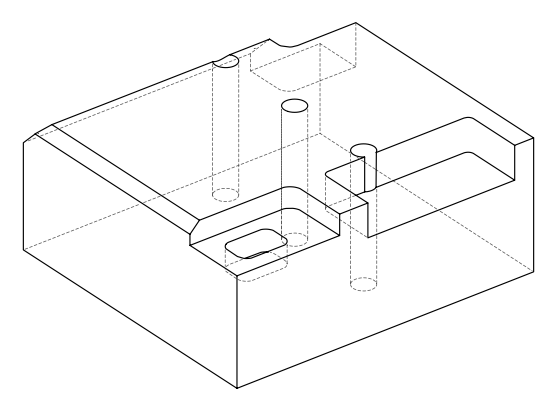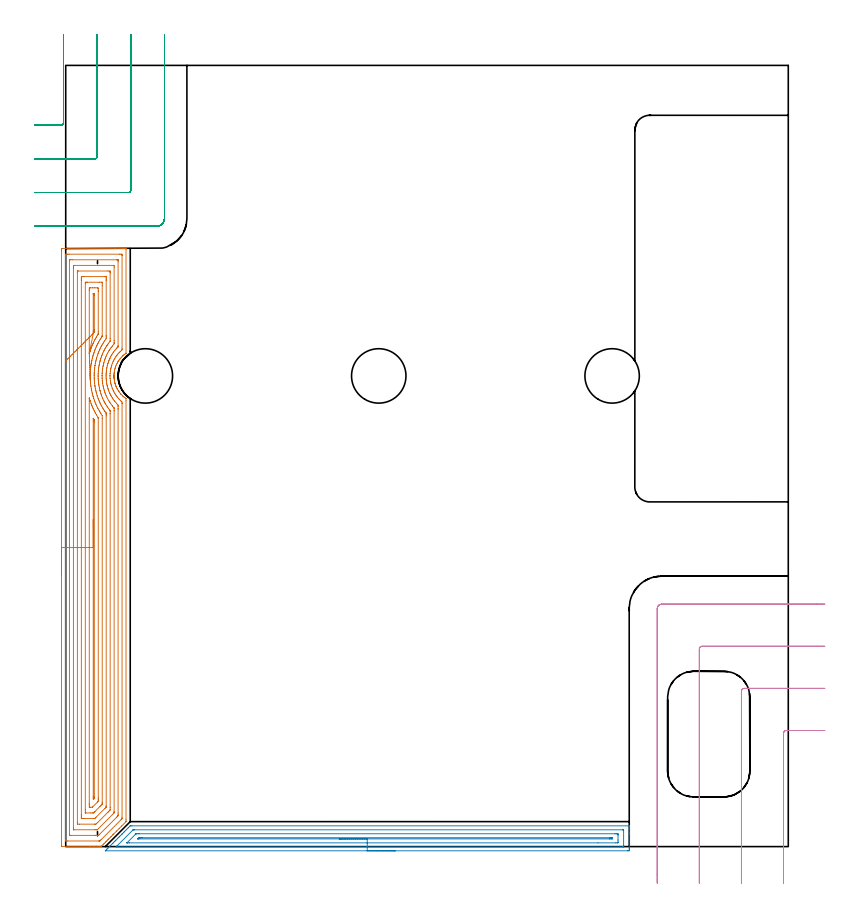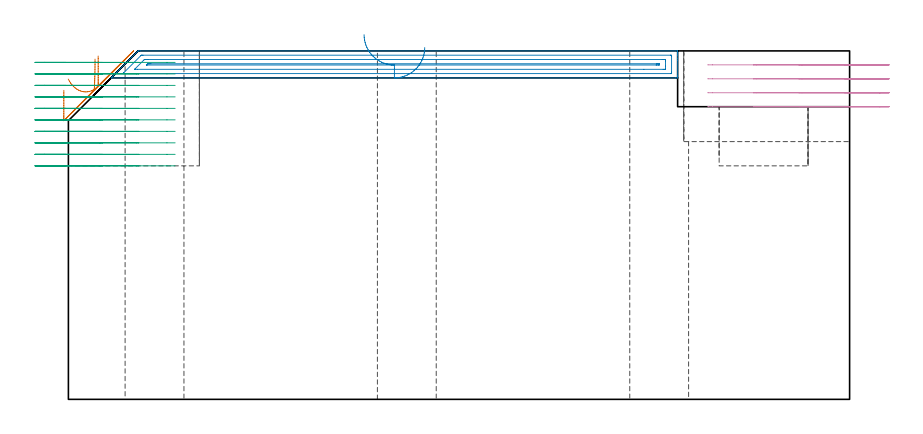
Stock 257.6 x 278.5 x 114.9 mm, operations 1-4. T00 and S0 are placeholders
(PLAN: 21 operations, 17 tool changes, 92.1 min)
(1 AREA_MILL | FG_CHAMFER_SURFACE | UGT0205_001 | 15.37 min | 58552 mm3)
(2 AREA_MILL_1 | FG_CHAMFER_SURFACE_1 | UGT0205_001 | 6.01 min | 7377 mm3)
(3 MILL_CORNER_NOTCH_RECTANGULAR | CORNER_NOTCH_RECTANGULAR | NXT0201_012 | Follow Part, ap 4, ae 75% | 7.19 min | 103836 mm3)
(4 MILL_CORNER_NOTCH_RECTANGULAR_1 | CORNER_NOTCH_RECTANGULAR_1 | UGT0201_094 | Follow Part, ap 5, ae 75% | 4.03 min | 99841 mm3)
(5 MILL_OPEN_POCKET | POCKET_OPEN | NXT0201_013 | Follow Part, ap 2.5, ae 75% | 53.07 min | 225040 mm3)
(6 MILL_RECTANGULAR_POCKET | POCKET_RECTANGULAR_STRAIGHT | NXT0201_012 | Follow Part, ap 4, ae 75% | 1.64 min | 24151 mm3)
(7 SPOT_DRILL | STEP1HOLE | NXT0321_9005460120000 | 0.05 min | 180 mm3)
(8 SPOT_DRILL_1 | STEP1HOLE_1 | NXT0321_9005460120000 | 0.05 min | 180 mm3)
(9 SPOT_DRILL_2 | STEP1HOLE_2 | NXT0321_9005460120000 | 0.05 min | 171 mm3)
(10 DRILL_BLIND_HOLE_INTO_CENTER | STEP1HOLE | NXT0301_022 | 0.04 min | 111 mm3)
(11 GUN_DRILL_THROUGH_HOLE | STEP1HOLE | UGT0307_001 | 0.52 min | 2093 mm3)
(12 SPADE_DRILL_TO_ENLARGE_THROUGH_HOLE | STEP1HOLE | UGT0306_003 | 0.49 min | 11699 mm3)
(13 DRILL_TO_ENLARGE_THROUGH_HOLE | STEP1HOLE | UGT0301_261 | 0.5 min | 19777 mm3)
(14 DRILL_BLIND_HOLE_INTO_CENTER_1 | STEP1HOLE_1 | NXT0301_022 | 0.04 min | 90 mm3)
(15 GUN_DRILL_THROUGH_HOLE_1 | STEP1HOLE_1 | UGT0307_001 | 0.52 min | 2107 mm3)
(16 SPADE_DRILL_TO_ENLARGE_THROUGH_HOLE_1 | STEP1HOLE_1 | UGT0306_003 | 0.49 min | 11688 mm3)
(17 DRILL_TO_ENLARGE_THROUGH_HOLE_1 | STEP1HOLE_1 | UGT0301_261 | 0.5 min | 19859 mm3)
(18 DRILL_BLIND_HOLE_INTO_CENTER_2 | STEP1HOLE_2 | NXT0301_022 | 0.04 min | 89 mm3)
(19 GUN_DRILL_THROUGH_HOLE_2 | STEP1HOLE_2 | UGT0307_001 | 0.52 min | 2107 mm3)
(20 SPADE_DRILL_TO_ENLARGE_THROUGH_HOLE_2 | STEP1HOLE_2 | UGT0306_003 | 0.49 min | 11697 mm3)
(21 DRILL_TO_ENLARGE_THROUGH_HOLE_2 | STEP1HOLE_2 | UGT0301_261 | 0.5 min | 19523 mm3)
(TOOL UGT0205_001 | Chamfer Mill 20 x 3 x 45 deg. | D20 FL50 Z2)
(TOOL NXT0201_012 | ENDMILL 16mm [2P460-1600-NA 1630] | D16 FL38 Z6)
(TOOL UGT0201_094 | End mill 20 mm | D20 FL38 Z4)
(TOOL NXT0201_013 | ENDMILL 10mm | D10 FL30 Z4)
(TOOL NXT0321_9005460120000 | NC Spot Drill, 142deg, 12mm, Carbide, Uncoated | D12 PA142 FL30 Z2)
(TOOL NXT0301_022 | Carbide Drill 5.1mm [860.1-0510-015A1-MM 2214] | D5.1 PA140 FL28 Z2)
(TOOL UGT0307_001 | Gun Drill 5 mm | D5 PA130 FL24 Z1)
(TOOL UGT0306_003 | Spade Drill 12.5mm | D12.5 PA132 FL10 Z2)
(TOOL UGT0301_261 | Twist Drill 19.4 mm | D19.4 PA118 FL140 Z2)
(OP 1 AREA_MILL)
G17 G21 G94 G90
T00 M6
G54
G17 G0 G90 X-1.5 Y96.6 S1061 M3
G43 Z124.9 H0
Z101.9
G94 G1 Y96.638 Z101.029 F250.
Y96.752 Z100.164
Y96.941 Z99.312
Y97.203 Z98.48
Y97.537 Z97.674
Y97.94 Z96.9
Y98.408 Z96.164
Y98.94 Z95.472
Y99.529 Z94.829
Y100.172 Z94.24
Y100.864 Z93.709
Y101.6 Z93.24
Y102.374 Z92.837
Y103.18 Z92.503
Y104.012 Z92.241
Y104.864 Z92.052
Y105.728 Z91.938
Y106.6 Z91.9
Y212.569
X-1.496 Y212.994 Z91.902
X-1.492 Y213.19 Z91.906
X-1.293 Y213.2 Z92.105
X17.762 Z111.158
X20.15 Z113.545
X20.875 Z114.274
X21.116 Z114.516
X21.49 Y213.194 Z114.881
X21.497 Y213.192 Z114.888
X21.5 Y213.016 Z114.9
Y175.905
X21.496 Y175.861 Z114.894
X21.494 Y175.853 Z114.892
X21.102 Y175.568 Z114.501
X20.962 Y175.458 Z114.361
X20.729 Y175.274 Z114.126
X20.591 Y175.154 Z113.986
X20.423 Y175.011 Z113.821
X20.356 Y174.953 Z113.755
X19.85 Y174.45 Z113.247
X19.496 Y174.059 Z112.895
X19.267 Y173.772 Z112.664
X19.229 Y173.724 Z112.626
X18.971 Y173.38 Z112.369
X18.824 Y173.166 Z112.222
X18.584 Y172.775 Z111.981
X18.552 Y172.723 Z111.95
X18.301 Y172.272 Z111.698
X18.092 Y171.852 Z111.49
X17.893 Y171.379 Z111.291
X17.73 Y170.934 Z111.127
X17.644 Y170.669 Z111.044
X17.586 Y170.485 Z110.986
X17.47 Y170.04 Z110.868
X17.373 Y169.592 Z110.773
X17.304 Y169.172 Z110.704
X17.3 Y169.146 Z110.699
X17.256 Y168.751 Z110.649
X17.249 Y168.698 Z110.644
X17.214 Y168.26 Z110.61
X17.213 Y168.137 Z110.605
X17.204 Y167.91 Z110.602
X17.203 Y167.857 Z110.6
X17.201 Y167.805 Z110.599
X17.204 Y167.694 Z110.602
X17.213 Y167.472 Z110.604
X17.214 Y167.339 Z110.61
Y167.327 Z110.611
X17.226 Y167.159 Z110.625
X17.244 Y166.962 Z110.638
X17.248 Y166.911 Z110.643
X17.265 Y166.755 Z110.663
X17.299 Y166.464 Z110.697
X17.365 Y166.068 Z110.76
X17.373 Y166.018 Z110.769
X17.392 Y165.931 Z110.787
X17.459 Y165.621 Z110.853
X17.468 Y165.57 Z110.865
X17.524 Y165.353 Z110.923
X17.572 Y165.174 Z110.968
X17.585 Y165.124 Z110.981
X17.685 Y164.803 Z111.084
X17.725 Y164.676 Z111.124
X17.887 Y164.231 Z111.283
X17.978 Y164.004 Z111.376
X17.985 Y163.986 Z111.383
X18.054 Y163.832 Z111.452
X18.092 Y163.746 Z111.49
X18.295 Y163.337 Z111.693
X18.433 Y163.088 Z111.833
X18.545 Y162.887 Z111.945
X18.788 Y162.491 Z112.187
X18.817 Y162.444 Z112.216
X18.934 Y162.273 Z112.333
X18.97 Y162.22 Z112.37
X19.224 Y161.881 Z112.623
X19.488 Y161.55 Z112.885
X19.562 Y161.465 Z112.958
X19.667 Y161.344 Z113.063
X19.709 Y161.299 Z113.105
X19.851 Y161.145 Z113.247
X20.344 Y160.657 Z113.741
X20.444 Y160.567 Z113.841
X20.534 Y160.486 Z113.931
X20.631 Y160.404 Z114.029
X20.729 Y160.322 Z114.127
X21.006 Y160.106 Z114.406
X21.095 Y160.037 Z114.495
X21.409 Y159.808 Z114.808
X21.475 Y159.755 Z114.875
X21.493 Y159.737 Z114.892
X21.5 Y158.914 Z114.9
Y9.573
X21.496 Y8.901 Z114.889
X21.478 Y8.879 Z114.877
X21.474 Y8.873 Z114.872
X19.938 Y7.338 Z113.337
X19.044 Y6.443 Z112.443
X18.15 Y5.549 Z111.549
X17.117 Y4.516 Z110.516
X16.914 Y4.312 Z110.311
X16.809 Y4.208 Z110.207
X16.257 Y3.656 Z109.656
X16.031 Y3.43 Z109.428
X15.915 Y3.313 Z109.312
X15.397 Y2.796 Z108.796
X15.149 Y2.547 Z108.545
X15.021 Y2.419 Z108.418
X14.537 Y1.936 Z107.936
X14.266 Y1.664 Z107.662
X13.679 Y1.079 Z107.079
X13.383 Y0.781 Z106.779
X12.784 Y0.184 Z106.183
X12.648 Y0.05 Z106.046
X12.603 Y0.01 Z106.002
X12.285 Y0. Z105.685
X12.049 Z105.448
X11.324 Z104.719
X10.079 Z103.476
X8.676 Z102.072
X-1.293 Y0.001 Z92.104
X-1.492 Y0.01 Z91.906
X-1.499 Y0.209 Z91.899
X-1.5 Y106.6 Z91.9
X-0.086 Z93.314
X-0.085 Y210.715 Z93.315
Y210.781
X-0.079 Y211.185 Z93.321
X0.323 Y211.196 Z93.723
X0.733 Y211.199 Z94.133
X1.202 Y211.2 Z94.602
X19.267 Y211.199 Z112.667
X19.739 Y211.197 Z113.139
X19.975 Y211.19 Z113.375
X20.079 Y211.164 Z113.479
X20.085 Y210.847 Z113.485
Y210.781
Y177.693
X20.081 Y177.279 Z113.481
X20.079 Y177.077 Z113.479
X19.514 Y176.549 Z112.914
X19.267 Y176.31 Z112.667
X19.067 Y176.107 Z112.467
X18.875 Y175.905 Z112.275
X18.643 Y175.643 Z112.043
X18.385 Y175.331 Z111.785
X18.244 Y175.153 Z111.644
X18.137 Y175.011 Z111.537
X17.871 Y174.637 Z111.271
X17.522 Y174.097 Z110.922
X17.502 Y174.063 Z110.902
X17.205 Y173.523 Z110.605
X17.052 Y173.222 Z110.452
X16.908 Y172.93 Z110.308
X16.64 Y172.307 Z110.04
X16.62 Y172.252 Z110.02
X16.411 Y171.645 Z109.811
X16.344 Y171.434 Z109.744
X16.208 Y170.956 Z109.608
X16.105 Y170.539 Z109.505
X16.067 Y170.372 Z109.467
X16.039 Y170.233 Z109.439
X15.937 Y169.645 Z109.337
X15.911 Y169.469 Z109.311
X15.833 Y168.751 Z109.233
X15.825 Y168.661 Z109.225
X15.79 Y167.857 Z109.19
Y167.803
X15.824 Y166.962 Z109.224
X15.83 Y166.868 Z109.23
X15.919 Y166.068 Z109.319
X16.02 Y165.461 Z109.42
X16.045 Y165.33 Z109.445
X16.079 Y165.174 Z109.479
X16.189 Y164.716 Z109.589
X16.309 Y164.279 Z109.709
X16.593 Y163.412 Z109.993
X16.603 Y163.385 Z110.003
X16.62 Y163.341 Z110.02
X16.873 Y162.747 Z110.273
X16.995 Y162.491 Z110.395
X17.165 Y162.15 Z110.565
X17.468 Y161.597 Z110.868
X17.502 Y161.539 Z110.902
X17.825 Y161.031 Z111.225
X18.056 Y160.702 Z111.456
X18.385 Y160.272 Z111.785
X18.77 Y159.808 Z112.17
X19.008 Y159.549 Z112.408
X19.267 Y159.288 Z112.667
X19.647 Y158.914 Z113.047
X20.079 Y158.494 Z113.479
X20.085 Y158.086 Z113.485
Y158.02
Y10.467
X20.08 Y10.053 Z113.48
X20.079 Y9.954 Z113.479
X20.03 Y9.892 Z113.43
X19.935 Y9.791 Z113.335
X19.723 Y9.573 Z113.123
X12.569 Y2.419 Z105.969
X12.385 Y2.238 Z105.785
X12.207 Y2.065 Z105.607
X12.146 Y2.01 Z105.546
X12.089 Y2.007 Z105.489
X11.972 Y2.003 Z105.372
X11.737 Y2. Z105.137
X0.733 Y2.001 Z94.133
X0.261 Y2.003 Z93.661
X0.025 Y2.01 Z93.425
X-0.079 Y2.036 Z93.321
X-0.085 Y2.353 Z93.315
Y2.419
X-0.086 Y106.6 Z93.314
X1.329 Z94.729
Y208.992
X1.33 Y209.137 Z94.73
X1.333 Y209.173 Z94.733
X1.335 Y209.185 Z94.735
X1.344 Y209.19 Z94.744
X1.413 Y209.197 Z94.813
X1.615 Y209.199 Z95.015
X2.293 Y209.2 Z95.693
X18.18 Z111.58
X18.385 Y209.198 Z111.785
X18.59 Y209.194 Z111.99
X18.647 Y209.19 Z112.047
X18.665 Y209.183 Z112.065
X18.667 Y209.166 Z112.067
X18.67 Y209.089 Z112.07
X18.671 Y208.992 Z112.071
Y208.702
Y178.588
X18.669 Y178.299 Z112.069
X18.666 Y178.201 Z112.066
X18.663 Y178.172 Z112.063
X18.651 Y178.156 Z112.051
X18.616 Y178.118 Z112.016
X18.385 Y177.883 Z111.785
X18.291 Y177.788 Z111.691
X18.2 Y177.693 Z111.6
X17.867 Y177.324 Z111.267
X17.502 Y176.901 Z110.902
X17.456 Y176.846 Z110.856
X17.419 Y176.799 Z110.819
X17.077 Y176.336 Z110.477
X16.772 Y175.905 Z110.172
X16.711 Y175.812 Z110.111
X16.62 Y175.667 Z110.02
X16.375 Y175.258 Z109.775
X16.233 Y175.011 Z109.633
X16.055 Y174.688 Z109.455
X15.761 Y174.116 Z109.161
X15.753 Y174.1 Z109.153
X15.737 Y174.066 Z109.137
X15.491 Y173.471 Z108.891
X15.39 Y173.222 Z108.79
X15.247 Y172.824 Z108.647
X15.078 Y172.328 Z108.478
X15.025 Y172.155 Z108.425
X14.854 Y171.565 Z108.254
X14.828 Y171.46 Z108.228
X14.822 Y171.434 Z108.222
X14.67 Y170.727 Z108.07
X14.636 Y170.539 Z108.036
X14.539 Y169.964 Z107.939
X14.5 Y169.645 Z107.9
X14.448 Y169.162 Z107.848
X14.414 Y168.751 Z107.814
X14.396 Y168.321 Z107.796
X14.379 Y167.857 Z107.779
X14.391 Y167.432 Z107.791
X14.409 Y166.962 Z107.809
X14.443 Y166.484 Z107.843
X14.489 Y166.068 Z107.889
X14.566 Y165.466 Z107.966
X14.615 Y165.174 Z108.015
X14.679 Y164.821 Z108.079
X14.777 Y164.358 Z108.177
X14.795 Y164.279 Z108.195
X14.854 Y164.037 Z108.254
X15.043 Y163.385 Z108.443
X15.134 Y163.102 Z108.534
X15.345 Y162.491 Z108.745
X15.682 Y161.652 Z109.082
X15.708 Y161.597 Z109.108
X15.737 Y161.536 Z109.137
X16.016 Y160.985 Z109.416
X16.169 Y160.702 Z109.569
X16.333 Y160.413 Z109.733
X16.62 Y159.93 Z110.02
X16.695 Y159.808 Z110.095
X16.834 Y159.591 Z110.234
X17.334 Y158.914 Z110.734
X17.408 Y158.819 Z110.808
X17.502 Y158.704 Z110.902
X18.094 Y158.02 Z111.494
X18.664 Y157.411 Z112.064
X18.668 Y157.125 Z112.068
X18.67 Y156.836 Z112.07
X18.671 Y156.231 Z112.071
Y155.941
Y11.966
X18.67 Y11.362 Z112.07
X18.667 Y11.076 Z112.067
X18.665 Y10.979 Z112.065
X18.605 Y10.915 Z112.005
X18.385 Y10.686 Z111.785
X18.277 Y10.577 Z111.677
X18.169 Y10.467 Z111.569
X12.058 Y4.358 Z105.458
X11.906 Y4.208 Z105.306
X11.71 Y4.021 Z105.11
X11.523 Y4.007 Z104.923
X11.324 Y4.003 Z104.724
X10.646 Y4. Z104.046
X10.441 Z103.841
X1.82 Z95.22
X1.615 Y4.002 Z95.015
X1.411 Y4.006 Z94.811
X1.353 Y4.01 Z94.753
X1.335 Y4.017 Z94.735
X1.333 Y4.034 Z94.733
X1.33 Y4.111 Z94.73
X1.329 Y4.208 Z94.729
Y4.498
Y106.6
X2.743 Z96.143
Y206.31
X2.746 Y206.952 Z96.146
X2.75 Y207.169 Z96.15
X2.754 Y207.191 Z96.154
X2.777 Y207.194 Z96.177
X2.831 Y207.197 Z96.231
X2.941 Y207.199 Z96.341
X17.059 Z110.459
X17.168 Y207.197 Z110.568
X17.223 Y207.194 Z110.623
X17.246 Y207.191 Z110.646
X17.25 Y207.178 Z110.65
X17.252 Y207.062 Z110.652
X17.257 Y206.558 Z110.657
Y180.376
X17.256 Y179.731 Z110.656
X17.254 Y179.482 Z110.654
X17.25 Y179.227 Z110.65
X16.72 Y178.588 Z110.12
X16.674 Y178.532 Z110.074
X16.62 Y178.463 Z110.02
X16.287 Y178.03 Z109.687
X16.033 Y177.693 Z109.433
X15.91 Y177.518 Z109.31
X15.737 Y177.265 Z109.137
X15.556 Y176.982 Z108.956
X15.443 Y176.799 Z108.843
X15.224 Y176.425 Z108.624
X14.926 Y175.905 Z108.326
X14.901 Y175.858 Z108.301
X14.854 Y175.766 Z108.254
X14.609 Y175.259 Z108.009
X14.496 Y175.011 Z107.896
X14.338 Y174.64 Z107.738
X14.122 Y174.116 Z107.522
X14.08 Y174.006 Z107.48
X13.972 Y173.706 Z107.372
X13.85 Y173.345 Z107.25
X13.811 Y173.222 Z107.211
X13.645 Y172.658 Z107.045
X13.553 Y172.328 Z106.953
X13.461 Y171.951 Z106.861
X13.344 Y171.434 Z106.744
X13.299 Y171.221 Z106.699
X13.178 Y170.539 Z106.578
X13.166 Y170.462 Z106.566
X13.089 Y169.893 Z106.489
X13.065 Y169.669 Z106.465
X13.063 Y169.645 Z106.463
X12.999 Y168.842 Z106.399
X12.994 Y168.751 Z106.394
X12.966 Y167.981 Z106.366
X12.965 Y167.857 Z106.365
X12.985 Y167.068 Z106.385
X12.99 Y166.962 Z106.39
X13.048 Y166.11 Z106.448
X13.052 Y166.068 Z106.452
X13.089 Y165.719 Z106.489
X13.161 Y165.174 Z106.561
X13.173 Y165.088 Z106.573
X13.318 Y164.279 Z106.718
X13.381 Y163.984 Z106.781
X13.522 Y163.385 Z106.922
X13.689 Y162.777 Z107.089
X13.778 Y162.491 Z107.178
X13.972 Y161.899 Z107.372
X14.079 Y161.597 Z107.479
X14.143 Y161.424 Z107.543
X14.444 Y160.702 Z107.844
X14.854 Y159.827 Z108.254
X14.863 Y159.808 Z108.263
X14.873 Y159.789 Z108.273
X15.379 Y158.914 Z108.779
X15.737 Y158.336 Z109.137
X15.958 Y158.02 Z109.358
X16.62 Y157.133 Z110.02
X16.626 Y157.125 Z110.026
X16.666 Y157.079 Z110.066
X17.187 Y156.459 Z110.587
X17.251 Y156.381 Z110.651
X17.252 Y156.354 Z110.652
X17.254 Y156.231 Z110.654
X17.257 Y155.585 Z110.657
Y155.337
Y12.505
X17.255 Y12.256 Z110.655
X17.253 Y12.095 Z110.653
X17.25 Y12.019 Z110.65
X17.205 Y11.965 Z110.605
X17.057 Y11.813 Z110.457
X16.62 Y11.368 Z110.02
X11.73 Y6.479 Z105.13
X11.324 Y6.075 Z104.724
X11.283 Y6.038 Z104.683
X11.256 Y6.017 Z104.656
X11.21 Y6.01 Z104.61
X11.1 Y6.005 Z104.5
X10.881 Y6.002 Z104.281
X10.441 Y6. Z103.841
X2.941 Y6.001 Z96.341
X2.832 Y6.003 Z96.232
X2.778 Y6.006 Z96.178
X2.754 Y6.009 Z96.154
X2.75 Y6.022 Z96.15
X2.748 Y6.138 Z96.148
X2.743 Y6.642 Z96.143
Y106.6
X4.157 Z97.557
Y204.736
X4.159 Y204.951 Z97.559
X4.162 Y205.094 Z97.562
X4.165 Y205.191 Z97.565
X4.18 Y205.193 Z97.58
X4.263 Y205.196 Z97.663
X4.476 Y205.199 Z97.876
X15.067 Z108.467
X15.737 Y205.192 Z109.137
X15.826 Y205.19 Z109.226
X15.836 Y204.843 Z109.236
X15.841 Y204.629 Z109.241
X15.843 Y204.521 Z109.243
Y181.163
X15.841 Y180.376 Z109.241
X15.84 Y180.272 Z109.24
X15.836 Y180.166 Z109.236
X15.31 Y179.482 Z108.71
X15.116 Y179.217 Z108.516
X14.854 Y178.855 Z108.254
X14.746 Y178.697 Z108.146
X14.674 Y178.588 Z108.074
X14.404 Y178.149 Z107.804
X14.129 Y177.693 Z107.529
X13.972 Y177.419 Z107.372
X13.756 Y177.018 Z107.156
X13.643 Y176.799 Z107.043
X13.459 Y176.424 Z106.859
X13.22 Y175.905 Z106.62
X13.18 Y175.813 Z106.58
X13.089 Y175.598 Z106.489
X12.923 Y175.179 Z106.323
X12.859 Y175.011 Z106.259
X12.687 Y174.524 Z106.087
X12.548 Y174.116 Z105.948
X12.466 Y173.853 Z105.866
X12.276 Y173.222 Z105.676
X12.261 Y173.167 Z105.661
X12.207 Y172.965 Z105.607
X12.085 Y172.451 Z105.485
X12.057 Y172.328 Z105.457
X11.929 Y171.715 Z105.329
X11.879 Y171.434 Z105.279
X11.798 Y170.953 Z105.198
X11.742 Y170.539 Z105.142
X11.695 Y170.164 Z105.095
X11.645 Y169.645 Z105.045
X11.62 Y169.345 Z105.02
X11.581 Y168.751 Z104.981
X11.57 Y168.501 Z104.97
X11.551 Y167.857 Z104.951
X11.555 Y167.622 Z104.955
X11.577 Y166.962 Z104.977
X11.59 Y166.693 Z104.99
X11.635 Y166.068 Z105.035
X11.665 Y165.723 Z105.065
X11.729 Y165.174 Z105.129
X11.79 Y164.702 Z105.19
X11.862 Y164.279 Z105.262
X11.982 Y163.612 Z105.382
X12.032 Y163.385 Z105.432
X12.207 Y162.631 Z105.607
X12.245 Y162.491 Z105.645
X12.26 Y162.437 Z105.66
X12.513 Y161.597 Z105.913
X12.665 Y161.133 Z106.065
X12.815 Y160.702 Z106.215
X13.089 Y160.003 Z106.489
X13.169 Y159.808 Z106.569
X13.228 Y159.668 Z106.628
X13.589 Y158.914 Z106.989
X13.716 Y158.655 Z107.116
X13.972 Y158.185 Z107.372
X14.064 Y158.02 Z107.464
X14.191 Y157.798 Z107.591
X14.607 Y157.125 Z108.007
X14.854 Y156.754 Z108.254
X15.239 Y156.231 Z108.639
X15.737 Y155.571 Z109.137
X15.836 Y155.44 Z109.236
X15.839 Y155.337 Z109.239
X15.841 Y155.231 Z109.241
X15.843 Y154.443 Z109.243
Y154.335
Y13.937
X15.838 Y13.15 Z109.238
X15.837 Y13.049 Z109.237
X15.737 Y12.943 Z109.137
X15.398 Y12.599 Z108.798
X15.058 Y12.256 Z108.458
X11.402 Y8.6 Z104.802
X11.324 Y8.524 Z104.724
X10.952 Y8.162 Z104.352
X10.774 Y8.01 Z104.174
X10.441 Y8.004 Z103.841
X10.228 Y8.001 Z103.628
X4.933 Z98.333
X4.263 Y8.008 Z97.663
X4.174 Y8.01 Z97.574
X4.164 Y8.356 Z97.564
X4.159 Y8.571 Z97.559
X4.157 Y8.679 Z97.557
Y106.6
X5.571 Z98.971
Y201.838
X5.572 Y202.3 Z98.972
X5.575 Y202.732 Z98.975
X5.578 Y203.189 Z98.978
X6.028 Y203.195 Z99.428
X6.451 Y203.199 Z99.851
X13.972 Z107.372
X14.397 Y203.196 Z107.797
X14.422 Y203.19 Z107.822
X14.424 Y203.168 Z107.824
X14.427 Y202.732 Z107.827
X14.429 Y202.27 Z107.829
Y201.838
X14.428 Y182.165 Z107.828
X14.426 Y181.704 Z107.826
X14.422 Y181.27 Z107.822
X14.411 Y181.049 Z107.811
X13.928 Y180.376 Z107.328
X13.591 Y179.868 Z106.991
X13.348 Y179.482 Z106.748
X13.089 Y179.056 Z106.489
X12.919 Y178.76 Z106.319
X12.823 Y178.588 Z106.223
X12.606 Y178.183 Z106.006
X12.356 Y177.693 Z105.756
X12.306 Y177.592 Z105.706
X12.207 Y177.38 Z105.607
X12.029 Y176.979 Z105.429
X11.952 Y176.799 Z105.352
X11.769 Y176.348 Z105.169
X11.594 Y175.905 Z104.994
X11.521 Y175.706 Z104.921
X11.324 Y175.153 Z104.724
X11.288 Y175.047 Z104.688
X11.277 Y175.011 Z104.677
X11.082 Y174.361 Z104.482
X11.012 Y174.116 Z104.412
X10.888 Y173.664 Z104.288
X10.779 Y173.222 Z104.179
X10.715 Y172.945 Z104.115
X10.579 Y172.328 Z103.979
X10.556 Y172.211 Z103.956
X10.441 Y171.567 Z103.841
X10.422 Y171.453 Z103.822
X10.419 Y171.434 Z103.819
X10.318 Y170.665 Z103.718
X10.303 Y170.539 Z103.703
X10.236 Y169.853 Z103.636
X10.219 Y169.645 Z103.619
X10.178 Y169.018 Z103.578
X10.165 Y168.751 Z103.565
X10.144 Y168.158 Z103.544
X10.137 Y167.857 Z103.537
X10.15 Y167.257 Z103.55
X10.161 Y166.962 Z103.561
X10.194 Y166.319 Z103.594
X10.212 Y166.068 Z103.612
X10.273 Y165.344 Z103.673
X10.292 Y165.174 Z103.692
X10.395 Y164.327 Z103.795
X10.402 Y164.279 Z103.802
X10.441 Y164.039 Z103.841
X10.559 Y163.385 Z103.959
X10.588 Y163.237 Z103.988
X10.754 Y162.491 Z104.154
X10.852 Y162.074 Z104.252
X10.982 Y161.597 Z104.382
X11.203 Y160.825 Z104.603
X11.242 Y160.702 Z104.642
X11.324 Y160.456 Z104.724
X11.55 Y159.808 Z104.95
X11.693 Y159.434 Z105.093
X11.908 Y158.914 Z105.308
X12.207 Y158.233 Z105.607
X12.306 Y158.02 Z105.706
X12.398 Y157.826 Z105.798
X12.635 Y157.364 Z106.035
X12.766 Y157.125 Z106.166
X13.089 Y156.553 Z106.489
X13.28 Y156.231 Z106.68
X13.59 Y155.724 Z106.99
X13.853 Y155.337 Z107.253
X13.972 Y155.17 Z107.372
X14.277 Y154.751 Z107.677
X14.398 Y154.582 Z107.798
X14.422 Y154.545 Z107.822
X14.424 Y154.508 Z107.824
X14.426 Y154.443 Z107.826
X14.428 Y153.98 Z107.828
X14.429 Y153.548 Z107.829
Y14.476
X14.428 Y14.26 Z107.828
X14.425 Y14.153 Z107.825
X14.422 Y14.1 Z107.822
X14.418 Y14.078 Z107.818
X14.392 Y14.045 Z107.792
X14.182 Y13.831 Z107.582
X13.972 Y13.619 Z107.372
X10.819 Y10.467 Z104.219
X10.627 Y10.279 Z104.027
X10.441 Y10.1 Z103.841
X10.334 Y10.01 Z103.734
X10.231 Y10.006 Z103.631
X10.019 Y10.001 Z103.419
X6.49 Y10. Z99.89
X6.028 Y10.001 Z99.428
X5.603 Y10.004 Z99.003
X5.578 Y10.01 Z98.978
X5.576 Y10.032 Z98.976
X5.573 Y10.467 Z98.973
X5.571 Y10.931 Z98.971
Y11.362
Y106.6
X6.985 Z100.385
X6.986 Y200.868 Z100.386
X6.992 Y201.19 Z100.392
X7.12 Y201.194 Z100.52
X7.288 Y201.198 Z100.688
X7.541 Y201.2 Z100.941
X7.794 Z101.194
X11.954 Z105.354
X12.837 Z106.237
X12.946 Y201.197 Z106.346
X12.978 Y201.195 Z106.378
X13.006 Y201.191 Z106.406
X13.009 Y201.14 Z106.409
X13.013 Y201.021 Z106.413
X13.014 Y200.944 Z106.414
X13.015 Y200.125 Z106.415
X13.014 Y182.241 Z106.414
X13.013 Y182.165 Z106.413
X13.008 Y181.961 Z106.408
X13.005 Y181.914 Z106.405
X12.98 Y181.873 Z106.38
X12.931 Y181.798 Z106.331
X12.785 Y181.579 Z106.185
X12.579 Y181.27 Z105.979
X12.433 Y181.041 Z105.833
X12.207 Y180.68 Z105.607
X12.093 Y180.491 Z105.493
X12.025 Y180.376 Z105.425
X11.77 Y179.924 Z105.17
X11.524 Y179.482 Z104.924
X11.454 Y179.35 Z104.854
X11.324 Y179.096 Z104.724
X11.158 Y178.756 Z104.558
X11.078 Y178.588 Z104.478
X10.88 Y178.143 Z104.28
X10.683 Y177.693 Z104.083
X10.611 Y177.521 Z104.011
X10.441 Y177.104 Z103.841
X10.357 Y176.885 Z103.757
X10.325 Y176.799 Z103.725
X10.125 Y176.225 Z103.525
X10.018 Y175.905 Z103.418
X9.906 Y175.553 Z103.306
X9.74 Y175.011 Z103.14
X9.699 Y174.869 Z103.099
X9.559 Y174.371 Z102.959
X9.508 Y174.168 Z102.908
X9.496 Y174.116 Z102.896
X9.342 Y173.442 Z102.742
X9.295 Y173.222 Z102.695
X9.188 Y172.703 Z102.588
X9.122 Y172.328 Z102.522
X9.058 Y171.941 Z102.458
X8.984 Y171.434 Z102.384
X8.948 Y171.159 Z102.348
X8.876 Y170.539 Z102.276
X8.857 Y170.356 Z102.257
X8.796 Y169.645 Z102.196
X8.788 Y169.532 Z102.188
X8.744 Y168.751 Z102.144
X8.741 Y168.685 Z102.141
X8.718 Y167.857 Z102.118
Y167.815
X8.74 Y166.962 Z102.14
X8.742 Y166.895 Z102.142
X8.788 Y166.068 Z102.188
X8.796 Y165.946 Z102.196
X8.864 Y165.174 Z102.264
X8.884 Y164.963 Z102.284
X8.968 Y164.279 Z102.368
X9.013 Y163.938 Z102.413
X9.106 Y163.385 Z102.506
X9.199 Y162.855 Z102.599
X9.274 Y162.491 Z102.674
X9.441 Y161.716 Z102.841
X9.47 Y161.597 Z102.87
X9.559 Y161.241 Z102.959
X9.709 Y160.702 Z103.109
X9.771 Y160.487 Z103.171
X9.982 Y159.808 Z103.382
X10.195 Y159.163 Z103.595
X10.285 Y158.914 Z103.685
X10.441 Y158.502 Z103.841
X10.638 Y158.02 Z104.038
X10.783 Y157.673 Z104.183
X11.034 Y157.125 Z104.434
X11.324 Y156.515 Z104.724
X11.468 Y156.231 Z104.868
X11.633 Y155.918 Z105.033
X11.968 Y155.337 Z105.368
X12.207 Y154.932 Z105.607
X12.505 Y154.443 Z105.905
X13.008 Y153.631 Z106.408
X13.015 Y152.654 Z106.415
X13.014 Y15.833 Z106.414
X13.012 Y15.424 Z106.412
X13.01 Y15.219 Z106.41
X13.008 Y15.122 Z106.408
X12.961 Y15.069 Z106.361
X12.839 Y14.939 Z106.239
X12.522 Y14.619 Z105.922
X12.207 Y14.303 Z105.607
X10.441 Y12.538 Z103.841
X10.301 Y12.398 Z103.701
X10.157 Y12.256 Z103.557
X9.953 Y12.063 Z103.353
X9.894 Y12.01 Z103.294
X9.807 Y12.004 Z103.207
X9.559 Y12.002 Z102.959
X8.929 Y12. Z102.329
X7.163 Z100.563
X7.054 Y12.003 Z100.454
X7.022 Y12.005 Z100.422
X6.994 Y12.009 Z100.394
X6.991 Y12.06 Z100.391
X6.987 Y12.179 Z100.387
X6.986 Y12.256 Z100.386
X6.985 Y13.075 Z100.385
Y106.6
X8.4 Z101.8
Y159.854
X8.403 Y159.892 Z101.803
X8.404 Y159.894 Z101.804
X8.409 Y159.887 Z101.809
X8.424 Y159.848 Z101.824
X8.437 Y159.808 Z101.837
X8.676 Y159.019 Z102.076
X8.71 Y158.914 Z102.11
X8.727 Y158.862 Z102.127
X9.02 Y158.02 Z102.42
X9.236 Y157.453 Z102.636
X9.37 Y157.125 Z102.77
X9.559 Y156.675 Z102.959
X9.757 Y156.231 Z103.157
X9.927 Y155.858 Z103.327
X10.185 Y155.337 Z103.585
X10.441 Y154.84 Z103.841
X10.66 Y154.443 Z104.06
X10.954 Y153.923 Z104.354
X11.57 Y152.903 Z104.97
X11.591 Y152.866 Z104.991
X11.595 Y152.821 Z104.995
X11.598 Y152.747 Z104.998
X11.6 Y152.654 Z105.
Y17.342
X11.599 Y16.727 Z104.999
X11.597 Y16.45 Z104.997
X11.593 Y16.172 Z104.993
X11.324 Y15.872 Z104.724
X11.305 Y15.852 Z104.705
X9.559 Y14.106 Z102.959
X9.527 Y14.077 Z102.927
X9.486 Y14.045 Z102.886
X8.716 Y14.004 Z102.116
X8.676 Y14.008 Z102.076
X8.407 Y14.045 Z101.807
X8.403 Y14.321 Z101.803
X8.4 Y14.939 Z101.8
Y15.219
Y106.6
X9.814 Z103.214
Y152.018
X9.816 Y152.394 Z103.216
X9.819 Y152.654 Z103.219
X9.821 Y152.702 Z103.221
X9.853 Y152.654 Z103.253
X10.039 Y152.346 Z103.439
X10.178 Y152.112 Z103.578
X10.18 Y152.086 Z103.58
X10.184 Y152.021 Z103.584
X10.186 Y151.76 Z103.586
Y151.383
Y17.88
X10.184 Y17.622 Z103.584
X10.179 Y17.245 Z103.579
X10.177 Y17.184 Z103.577
X10.153 Y17.158 Z103.553
X10.085 Y17.088 Z103.485
X9.972 Y16.98 Z103.372
X9.821 Y16.845 Z103.221
X9.818 Y17.05 Z103.218
X9.815 Y17.362 Z103.215
X9.814 Y17.622 Z103.214
Y17.88
Y106.6
Y107.472 Z103.252
Y108.336 Z103.366
Y109.188 Z103.555
Y110.02 Z103.817
Y110.826 Z104.151
Y111.6 Z104.554
Y112.336 Z105.022
Y113.028 Z105.553
Y113.671 Z106.143
Y114.26 Z106.786
Y114.792 Z107.478
Y115.26 Z108.214
Y115.663 Z108.988
Y115.997 Z109.794
Y116.259 Z110.626
Y116.448 Z111.477
Y116.562 Z112.342
Y116.6 Z113.214
G0 Z124.9
X8.781 Y166.136
Z112.189
G1 Y166.14 Z111.316
X8.778 Y166.22 Z110.448
X8.772 Y166.375 Z109.589
X8.763 Y166.605 Z108.748
X8.751 Y166.907 Z107.929
X8.737 Y167.279 Z107.14
X8.719 Y167.718 Z106.387
X8.7 Y168.221 Z105.675
X8.678 Y168.785 Z105.009
X8.654 Y169.404 Z104.395
X8.627 Y170.074 Z103.837
X8.6 Y170.791 Z103.34
X8.57 Y171.548 Z102.908
X8.539 Y172.339 Z102.543
X8.507 Y173.16 Z102.248
X8.474 Y174.003 Z102.026
X8.441 Y174.862 Z101.879
X8.407 Y175.731 Z101.807
X8.403 Y175.827 Z101.803
X8.401 Y175.905 Z101.801
X8.4 Y176.106 Z101.8
Y176.185
Y198.261
X8.402 Y198.539 Z101.802
X8.407 Y199.155 Z101.807
X8.637 Y199.195 Z102.037
X8.676 Y199.197 Z102.076
X9.515 Y199.2 Z102.915
X10.397 Z103.797
X11.282 Y199.198 Z104.682
X11.324 Y199.193 Z104.724
X11.593 Y199.155 Z104.993
X11.597 Y198.879 Z104.997
X11.6 Y198.261 Z105.
Y197.981
Y183.673
X11.599 Y183.059 Z104.999
X11.596 Y182.783 Z104.996
X11.594 Y182.742 Z104.994
X11.58 Y182.71 Z104.98
X11.534 Y182.632 Z104.934
X11.275 Y182.214 Z104.675
X11.244 Y182.165 Z104.644
X10.943 Y181.656 Z104.343
X10.717 Y181.27 Z104.117
X10.617 Y181.092 Z104.017
X10.441 Y180.774 Z103.841
X10.304 Y180.515 Z103.704
X10.234 Y180.376 Z103.634
X10.01 Y179.919 Z103.41
X9.803 Y179.482 Z103.203
X9.726 Y179.313 Z103.126
X9.559 Y178.935 Z102.959
X9.456 Y178.692 Z102.856
X9.413 Y178.588 Z102.813
X9.203 Y178.054 Z102.603
X9.065 Y177.693 Z102.465
X8.96 Y177.406 Z102.36
X8.746 Y176.799 Z102.146
X8.729 Y176.746 Z102.129
X8.676 Y176.582 Z102.076
X8.449 Y175.845 Z101.849
X8.407 Y175.731 Z101.807
X9.821 Y182.942 Z103.221
X9.818 Y183.059 Z103.218
X9.816 Y183.216 Z103.216
X9.814 Y183.694 Z103.214
Y183.953
Y196.85
X9.816 Y197.107 Z103.216
X9.819 Y197.17 Z103.219
X9.821 Y197.187 Z103.221
X9.829 Y197.19 Z103.229
X9.862 Y197.195 Z103.262
X10. Y197.197 Z103.4
X10.138 Y197.195 Z103.538
X10.171 Y197.19 Z103.571
X10.18 Y197.187 Z103.58
X10.182 Y197.17 Z103.582
X10.184 Y197.108 Z103.584
X10.186 Y196.731 Z103.586
Y196.473
Y184.212
X10.185 Y183.953 Z103.585
X10.181 Y183.576 Z103.581
X10.179 Y183.51 Z103.579
X10.164 Y183.472 Z103.564
X10.116 Y183.388 Z103.516
X9.921 Y183.059 Z103.321
X9.894 Y183.018 Z103.294
X9.883 Y183.004 Z103.283
X9.821 Y182.942 Z103.221
X9.302 Y182.424 Z102.748
X8.755 Y181.879 Z102.342
X8.186 Y181.311 Z102.004
X7.598 Y180.724 Z101.737
X6.996 Y180.123 Z101.544
X6.384 Y179.513 Z101.425
X5.767 Y178.897 Z101.383
X5.15 Y178.282 Z101.417
X4.537 Y177.67 Z101.526
X3.934 Y177.068 Z101.71
X3.344 Y176.479 Z101.968
X2.772 Y175.909 Z102.298
X2.223 Y175.361 Z102.697
X1.7 Y174.84 Z103.162
X1.208 Y174.349 Z103.689
X0.751 Y173.892 Z104.275
X0.331 Y173.474 Z104.916
X-0.047 Y173.096 Z105.605
G0 Z124.9
M5
M2
(OP 2 AREA_MILL_1)
G17 G21 G94 G90
T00 M6
G54
G17 G0 G90 X117.5 Y-1.5 S1061 M3
G43 Z124.9 H0
Z116.
G94 G1 X117.462 Z115.128 F250.
X117.348 Z114.264
X117.159 Z113.412
X116.897 Z112.58
X116.563 Z111.774
X116.16 Z111.
X115.691 Z110.264
X115.16 Z109.572
X114.571 Z108.929
X113.928 Z108.34
X113.236 Z107.808
X112.5 Z107.34
X111.726 Z106.937
X110.92 Z106.603
X110.088 Z106.341
X109.236 Z106.152
X108.371 Z106.038
X107.5 Z106.
X14.24
X14.115 Y-1.496 Z106.002
X14.14 Y-1.466 Z106.032
X14.257 Y-1.343 Z106.155
X14.703 Y-0.895 Z106.601
X14.867 Y-0.73 Z106.765
X15.149 Y-0.451 Z107.049
X15.194 Y-0.406 Z107.094
X15.751 Y0.153 Z107.648
X16.041 Y0.441 Z107.941
X16.634 Y1.036 Z108.532
X16.934 Y1.334 Z108.834
X17.517 Y1.92 Z109.415
X17.863 Y2.264 Z109.763
X18.401 Y2.803 Z110.299
X18.991 Y3.392 Z110.891
X19.164 Y3.566 Z111.063
X19.284 Y3.686 Z111.183
X19.874 Y4.275 Z111.774
X20.057 Y4.458 Z111.955
X20.168 Y4.569 Z112.066
X20.758 Y5.158 Z112.658
X20.949 Y5.35 Z112.848
X21.051 Y5.452 Z112.95
X21.641 Y6.041 Z113.541
X22.287 Y6.688 Z114.187
X22.967 Y7.366 Z114.866
X23.004 Y7.397 Z114.887
X23.626 Y7.4 Z114.9
X200.743
X200.891 Y7.397 Z114.888
X200.893 Y7.388 Z114.879
X200.9 Y7.065 Z114.565
Y6.662 Z114.162
Y6.041 Z113.536
Y4.847 Z112.344
Y4.275 Z111.769
Y-0.738 Z106.759
X200.897 Y-1.024 Z106.473
X200.891 Y-1.492 Z106.006
X200.772 Y-1.495 Z106.003
X200.297 Y-1.5 Z106.
X107.5
Y-0.086 Z107.414
X18.272 Y-0.085 Z107.415
X18.215
X17.994 Y-0.079 Z107.421
X18.012 Y-0.049 Z107.451
X18.091 Y0.037 Z107.537
X18.177 Y0.126 Z107.626
X18.272 Y0.222 Z107.722
X23.86 Y5.809 Z113.309
X23.957 Y5.901 Z113.401
X24.018 Y5.956 Z113.456
X24.052 Y5.979 Z113.479
X24.1 Y5.98 Z113.48
X24.518 Y5.985 Z113.485
X24.574 Y5.986 Z113.486
X198.512 Y5.985 Z113.485
X198.569
X198.89 Y5.977 Z113.477
X198.894 Y5.876 Z113.376
X198.899 Y5.659 Z113.159
Y0.359 Z107.859
X198.892 Y-0.025 Z107.475
X198.89 Y-0.072 Z107.428
X198.875 Y-0.079 Z107.421
X198.826 Y-0.082 Z107.418
X198.721 Y-0.085 Z107.415
X198.512 Y-0.086 Z107.414
X107.5
Y1.328 Z108.828
X22.733 Y1.329 Z108.829
X22.14
X21.852 Y1.332 Z108.832
X21.841 Y1.334 Z108.834
Y1.337 Z108.837
Y1.341 Z108.841
X24.774 Y4.275 Z111.775
X24.987 Y4.484 Z111.984
X25.05 Y4.543 Z112.043
X25.074 Y4.563 Z112.063
X25.116 Y4.566 Z112.066
X25.41 Y4.569 Z112.069
X26.003 Y4.571 Z112.071
X26.302
X195.836
X196.43 Y4.57 Z112.07
X196.728 Y4.567 Z112.067
X196.826 Y4.564 Z112.064
X196.89 Y4.553 Z112.053
X196.894 Y4.445 Z111.945
X196.898 Y4.275 Z111.775
X196.9 Y4.105 Z111.605
Y2.338 Z109.838
X196.894 Y1.625 Z109.125
X196.891 Y1.463 Z108.963
X196.869 Y1.335 Z108.835
X196.728 Y1.334 Z108.834
X196.134 Y1.329 Z108.829
X189.759 Y1.328 Z108.828
X107.5
Y2.743 Z110.243
X26.065
X25.812 Y2.745 Z110.245
X25.732 Y2.748 Z110.248
X25.712 Y2.75 Z110.25
X25.716 Y2.758 Z110.258
X25.744 Y2.79 Z110.29
X25.817 Y2.867 Z110.367
X25.878 Y2.928 Z110.428
X26.037 Y3.081 Z110.581
X26.105 Y3.144 Z110.644
X26.302 Y3.15 Z110.65
X26.541 Y3.155 Z110.655
X26.776 Y3.157 Z110.657
X27.195
X194.051
X194.29 Y3.155 Z110.655
X194.706 Y3.15 Z110.65
X194.89 Y3.143 Z110.643
X194.891 Y2.95 Z110.45
X194.89 Y2.757 Z110.257
X194.7 Y2.749 Z110.249
X194.47 Y2.746 Z110.246
X194.051 Y2.743 Z110.243
X193.814
X107.5
X106.628 Z110.281
X105.763 Z110.395
X104.912 Z110.583
X104.08 Z110.846
X103.274 Z111.18
X102.5 Z111.582
X101.764 Z112.051
X101.072 Z112.582
X100.429 Z113.172
X99.839 Z113.815
X99.308 Z114.507
X98.84 Z115.243
X98.437 Z116.016
X98.103 Z116.822
X97.841 Z117.654
X97.652 Z118.506
X97.538 Z119.371
X97.5 Z120.243
G0 Z124.9
M5
M2
(OP 3 MILL_CORNER_NOTCH_RECTANGULAR)
G17 G21 G94 G90
T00 M6
G54
G17 G0 G90 X-11. Y257.178 S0 M3
G43 Z124.9 H1
Z111.11
G94 G1 X-8. Y257.199 F250.
X-7.746 Y257.2 F500.
X-1.596
G3 X-0.8 Y257.996 R0.8
G1 Y286.46
Y289.46 F250.
G0 Z124.9
X-11. Y245.167
Z111.11
G1 X-8. Y245.199
G2 X-7.746 Y245.2 R24. F500.
G1 X10.404
G3 X11.2 Y245.996 R0.8
G1 Y286.5
Y289.5 F250.
G0 Z124.9
X-10.999 Y233.134
Z111.11
G1 X-8. Y233.197
G2 X-7.746 Y233.2 R12. F500.
G1 X22.404
G3 X23.2 Y233.996 R0.8
G1 Y286.5
Y289.5 F250.
G0 Z124.9
X-10.746 Y221.2
Z111.11
G1 X-7.746
X32.5 F500.
G3 X35.2 Y223.9 R2.7
G1 Y286.5
Y289.5 F250.
G0 Z124.9
X-11. Y257.178
Z107.32
G1 X-8. Y257.199
X-7.746 Y257.2 F500.
X-1.596
G3 X-0.8 Y257.996 R0.8
G1 Y286.46
Y289.46 F250.
G0 Z124.9
X-11. Y245.167
Z107.32
G1 X-8. Y245.199
G2 X-7.746 Y245.2 R24. F500.
G1 X10.404
G3 X11.2 Y245.996 R0.8
G1 Y286.5
Y289.5 F250.
G0 Z124.9
X-10.999 Y233.134
Z107.32
G1 X-8. Y233.197
G2 X-7.746 Y233.2 R12. F500.
G1 X22.404
G3 X23.2 Y233.996 R0.8
G1 Y286.5
Y289.5 F250.
G0 Z124.9
X-10.746 Y221.2
Z107.32
G1 X-7.746
X32.5 F500.
G3 X35.2 Y223.9 R2.7
G1 Y286.5
Y289.5 F250.
G0 Z124.9
X-11. Y257.178
Z103.53
G1 X-8. Y257.199
X-7.746 Y257.2 F500.
X-1.596
G3 X-0.8 Y257.996 R0.8
G1 Y286.46
Y289.46 F250.
G0 Z124.9
X-11. Y245.167
Z103.53
G1 X-8. Y245.199
G2 X-7.746 Y245.2 R24. F500.
G1 X10.404
G3 X11.2 Y245.996 R0.8
G1 Y286.5
Y289.5 F250.
G0 Z124.9
X-10.999 Y233.134
Z103.53
G1 X-8. Y233.197
G2 X-7.746 Y233.2 R12. F500.
G1 X22.404
G3 X23.2 Y233.996 R0.8
G1 Y286.5
Y289.5 F250.
G0 Z124.9
X-10.746 Y221.2
Z103.53
G1 X-7.746
X32.5 F500.
G3 X35.2 Y223.9 R2.7
G1 Y286.5
Y289.5 F250.
G0 Z124.9
X-11. Y257.192
Z99.74
G1 X-8. Y257.2
X-7.907 F500.
X-1.596
G3 X-0.8 Y257.996 R0.8
G1 Y286.46
Y289.46 F250.
G0 Z124.9
X-11. Y245.188
Z99.74
G1 X-8. Y245.2
X-7.907 F500.
X10.404
G3 X11.2 Y245.996 R0.8
G1 Y286.5
Y289.5 F250.
G0 Z124.9
X-11. Y233.176
Z99.74
G1 X-8. Y233.2
X-7.907 F500.
X22.404
G3 X23.2 Y233.996 R0.8
G1 Y286.5
Y289.5 F250.
G0 Z124.9
X-10.907 Y221.2
Z99.74
G1 X-7.907
X32.5 F500.
G3 X35.2 Y223.9 R2.7
G1 Y286.5
Y289.5 F250.
G0 Z124.9
X-11. Y257.2
Z95.95
G1 X-8.
X-1.596 F500.
G3 X-0.8 Y257.996 R0.8
G1 Y286.46
Y289.46 F250.
G0 Z124.9
X-11. Y245.2
Z95.95
G1 X-8.
X10.404 F500.
G3 X11.2 Y245.996 R0.8
G1 Y286.5
Y289.5 F250.
G0 Z124.9
X-11. Y233.2
Z95.95
G1 X-8.
X22.404 F500.
G3 X23.2 Y233.996 R0.8
G1 Y286.5
Y289.5 F250.
G0 Z124.9
X-11. Y221.2
Z95.95
G1 X-8.
X32.5 F500.
G3 X35.2 Y223.9 R2.7
G1 Y286.5
Y289.5 F250.
G0 Z124.9
X-11. Y257.2
Z92.16
G1 X-8.
X-1.596 F500.
G3 X-0.8 Y257.996 R0.8
G1 Y286.46
Y289.46 F250.
G0 Z124.9
X-11. Y245.2
Z92.16
G1 X-8.
X10.404 F500.
G3 X11.2 Y245.996 R0.8
G1 Y286.5
Y289.5 F250.
G0 Z124.9
X-11. Y233.2
Z92.16
G1 X-8.
X22.404 F500.
G3 X23.2 Y233.996 R0.8
G1 Y286.5
Y289.5 F250.
G0 Z124.9
X-11. Y221.2
Z92.16
G1 X-8.
X32.5 F500.
G3 X35.2 Y223.9 R2.7
G1 Y286.5
Y289.5 F250.
G0 Z124.9
X-11. Y257.2
Z88.37
G1 X-8.
X-1.596 F500.
G3 X-0.8 Y257.996 R0.8
G1 Y286.46
Y289.46 F250.
G0 Z124.9
X-11. Y245.2
Z88.37
G1 X-8.
X10.404 F500.
G3 X11.2 Y245.996 R0.8
G1 Y286.5
Y289.5 F250.
G0 Z124.9
X-11. Y233.2
Z88.37
G1 X-8.
X22.404 F500.
G3 X23.2 Y233.996 R0.8
G1 Y286.5
Y289.5 F250.
G0 Z124.9
X-11. Y221.2
Z88.37
G1 X-8.
X32.5 F500.
G3 X35.2 Y223.9 R2.7
G1 Y286.5
Y289.5 F250.
G0 Z124.9
X-11. Y257.2
Z84.58
G1 X-8.
X-1.596 F500.
G3 X-0.8 Y257.996 R0.8
G1 Y286.46
Y289.46 F250.
G0 Z124.9
X-11. Y245.2
Z84.58
G1 X-8.
X10.404 F500.
G3 X11.2 Y245.996 R0.8
G1 Y286.5
Y289.5 F250.
G0 Z124.9
X-11. Y233.2
Z84.58
G1 X-8.
X22.404 F500.
G3 X23.2 Y233.996 R0.8
G1 Y286.5
Y289.5 F250.
G0 Z124.9
X-11. Y221.2
Z84.58
G1 X-8.
X32.5 F500.
G3 X35.2 Y223.9 R2.7
G1 Y286.5
Y289.5 F250.
G0 Z124.9
X-11. Y257.2
Z80.79
G1 X-8.
X-1.596 F500.
G3 X-0.8 Y257.996 R0.8
G1 Y286.46
Y289.46 F250.
G0 Z124.9
X-11. Y245.2
Z80.79
G1 X-8.
X10.404 F500.
G3 X11.2 Y245.996 R0.8
G1 Y286.5
Y289.5 F250.
G0 Z124.9
X-11. Y233.2
Z80.79
G1 X-8.
X22.404 F500.
G3 X23.2 Y233.996 R0.8
G1 Y286.5
Y289.5 F250.
G0 Z124.9
X-11. Y221.2
Z80.79
G1 X-8.
X32.5 F500.
G3 X35.2 Y223.9 R2.7
G1 Y286.5
Y289.5 F250.
G0 Z124.9
X-11. Y257.2
Z77.
G1 X-8.
X-1.596 F500.
G3 X-0.8 Y257.996 R0.8
G1 Y286.46
Y289.46 F250.
G0 Z124.9
X-11. Y245.2
Z77.
G1 X-8.
X10.404 F500.
G3 X11.2 Y245.996 R0.8
G1 Y286.5
Y289.5 F250.
G0 Z124.9
X-11. Y233.2
Z77.
G1 X-8.
X22.404 F500.
G3 X23.2 Y233.996 R0.8
G1 Y286.5
Y289.5 F250.
G0 Z124.9
X-11. Y221.2
Z77.
G1 X-8.
X32.5 F500.
G3 X35.2 Y223.9 R2.7
G1 Y286.5
Y289.5 F250.
G0 Z124.9
M5
M2
(OP 4 MILL_CORNER_NOTCH_RECTANGULAR_1)
G17 G21 G94 G90
T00 M6
G54
G17 G0 G90 X270.6 Y41.4 S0 M3
G43 Z124.9 H0
Z110.3
G94 G1 X267.6 F250.
X256.895 F500.
G3 X255.9 Y40.405 R1.
G1 Y-10.
Y-13. F250.
G0 Z124.9
X270.6 Y56.4
Z110.3
G1 X267.6
X241.896 F500.
G3 X240.9 Y55.404 R1.
G1 Y-10.
Y-13. F250.
G0 Z124.9
X270.6 Y71.4
Z110.3
G1 X267.6
X226.896 F500.
G3 X225.9 Y70.404 R1.
G1 Y-10.
Y-13. F250.
G0 Z124.9
X270.6 Y86.4
Z110.3
G1 X267.6
X212.4 F500.
G3 X210.9 Y84.9 R1.5
G1 Y-10.
Y-13. F250.
G0 Z124.9
X270.6 Y41.4
Z105.7
G1 X267.6
X256.895 F500.
G3 X255.9 Y40.405 R1.
G1 Y-10.
Y-13. F250.
G0 Z124.9
X270.6 Y56.4
Z105.7
G1 X267.6
X241.896 F500.
G3 X240.9 Y55.404 R1.
G1 Y-10.
Y-13. F250.
G0 Z124.9
X270.6 Y71.4
Z105.7
G1 X267.6
X226.896 F500.
G3 X225.9 Y70.404 R1.
G1 Y-10.
Y-13. F250.
G0 Z124.9
X270.6 Y86.4
Z105.7
G1 X267.6
X212.4 F500.
G3 X210.9 Y84.9 R1.5
G1 Y-10.
Y-13. F250.
G0 Z124.9
X270.6 Y41.4
Z101.1
G1 X267.6
X256.895 F500.
G3 X255.9 Y40.405 R1.
G1 Y-10.
Y-13. F250.
G0 Z124.9
X270.6 Y56.4
Z101.1
G1 X267.6
X241.896 F500.
G3 X240.9 Y55.404 R1.
G1 Y-10.
Y-13. F250.
G0 Z124.9
X270.6 Y71.4
Z101.1
G1 X267.6
X226.896 F500.
G3 X225.9 Y70.404 R1.
G1 Y-10.
Y-13. F250.
G0 Z124.9
X270.6 Y86.4
Z101.1
G1 X267.6
X212.4 F500.
G3 X210.9 Y84.9 R1.5
G1 Y-10.
Y-13. F250.
G0 Z124.9
X270.6 Y41.4
Z96.5
G1 X267.6
X256.895 F500.
G3 X255.9 Y40.405 R1.
G1 Y-10.
Y-13. F250.
G0 Z124.9
X270.6 Y56.4
Z96.5
G1 X267.6
X241.896 F500.
G3 X240.9 Y55.404 R1.
G1 Y-10.
Y-13. F250.
G0 Z124.9
X270.6 Y71.4
Z96.5
G1 X267.6
X226.896 F500.
G3 X225.9 Y70.404 R1.
G1 Y-10.
Y-13. F250.
G0 Z124.9
X270.6 Y86.4
Z96.5
G1 X267.6
X212.4 F500.
G3 X210.9 Y84.9 R1.5
G1 Y-10.
Y-13. F250.
G0 Z124.9
M5
M2
